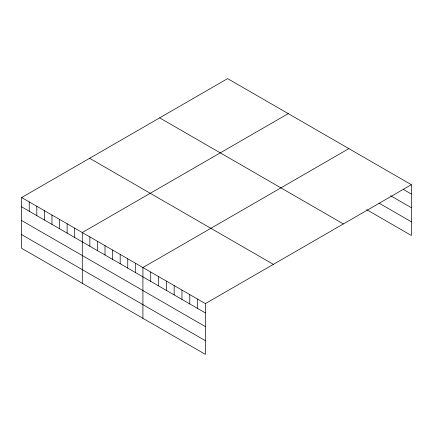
<?xml version="1.0" encoding="UTF-8"?>
<svg xmlns="http://www.w3.org/2000/svg" width="433" height="433" viewBox="0 0 433 433"><rect width="100%" height="100%" fill="white"/><g stroke="black" fill="none" stroke-linecap="round" stroke-linejoin="round"><path stroke-width="0.65" d="M411.35 184.696L205.388 303.609L205.388 354.383L21.65 248.304L21.65 197.529L227.612 78.617L411.35 184.696L411.35 235.471L366.729 209.707M288.248 113.625L82.281 232.537L82.281 283.306M348.879 148.633L142.917 267.54L142.917 318.315M403.54 189.513L411.35 194.022M390.712 195.786L411.35 207.699M378.999 203.115L411.35 221.793M159.647 117.857L343.38 223.937M89.62 158.289L273.353 264.368M21.65 197.529L205.388 303.609M21.65 206.855L205.388 312.935M21.65 220.532L205.388 326.612M21.65 234.626L205.388 340.706M197.578 299.1L197.578 308.426M189.768 294.592L189.768 303.917M181.963 290.083L181.963 299.409M174.153 285.574L174.153 294.9M166.342 281.066L166.342 290.391M158.532 276.557L158.532 285.883M150.727 272.048L150.727 281.374M135.34 263.167L135.34 272.492M127.757 258.788L127.757 268.119M120.179 254.415L120.179 263.74M112.602 250.041L112.602 259.367M105.019 245.663L105.019 254.988M97.441 241.289L97.441 250.615M89.864 236.911L89.864 246.236M74.703 228.159L74.703 237.484M67.126 223.785L67.126 233.111M59.548 219.407L59.548 228.732M51.965 215.033L51.965 224.359M44.388 210.654L44.388 219.98M36.81 206.281L36.81 215.607M29.227 201.908L29.227 211.234"/></g></svg>
